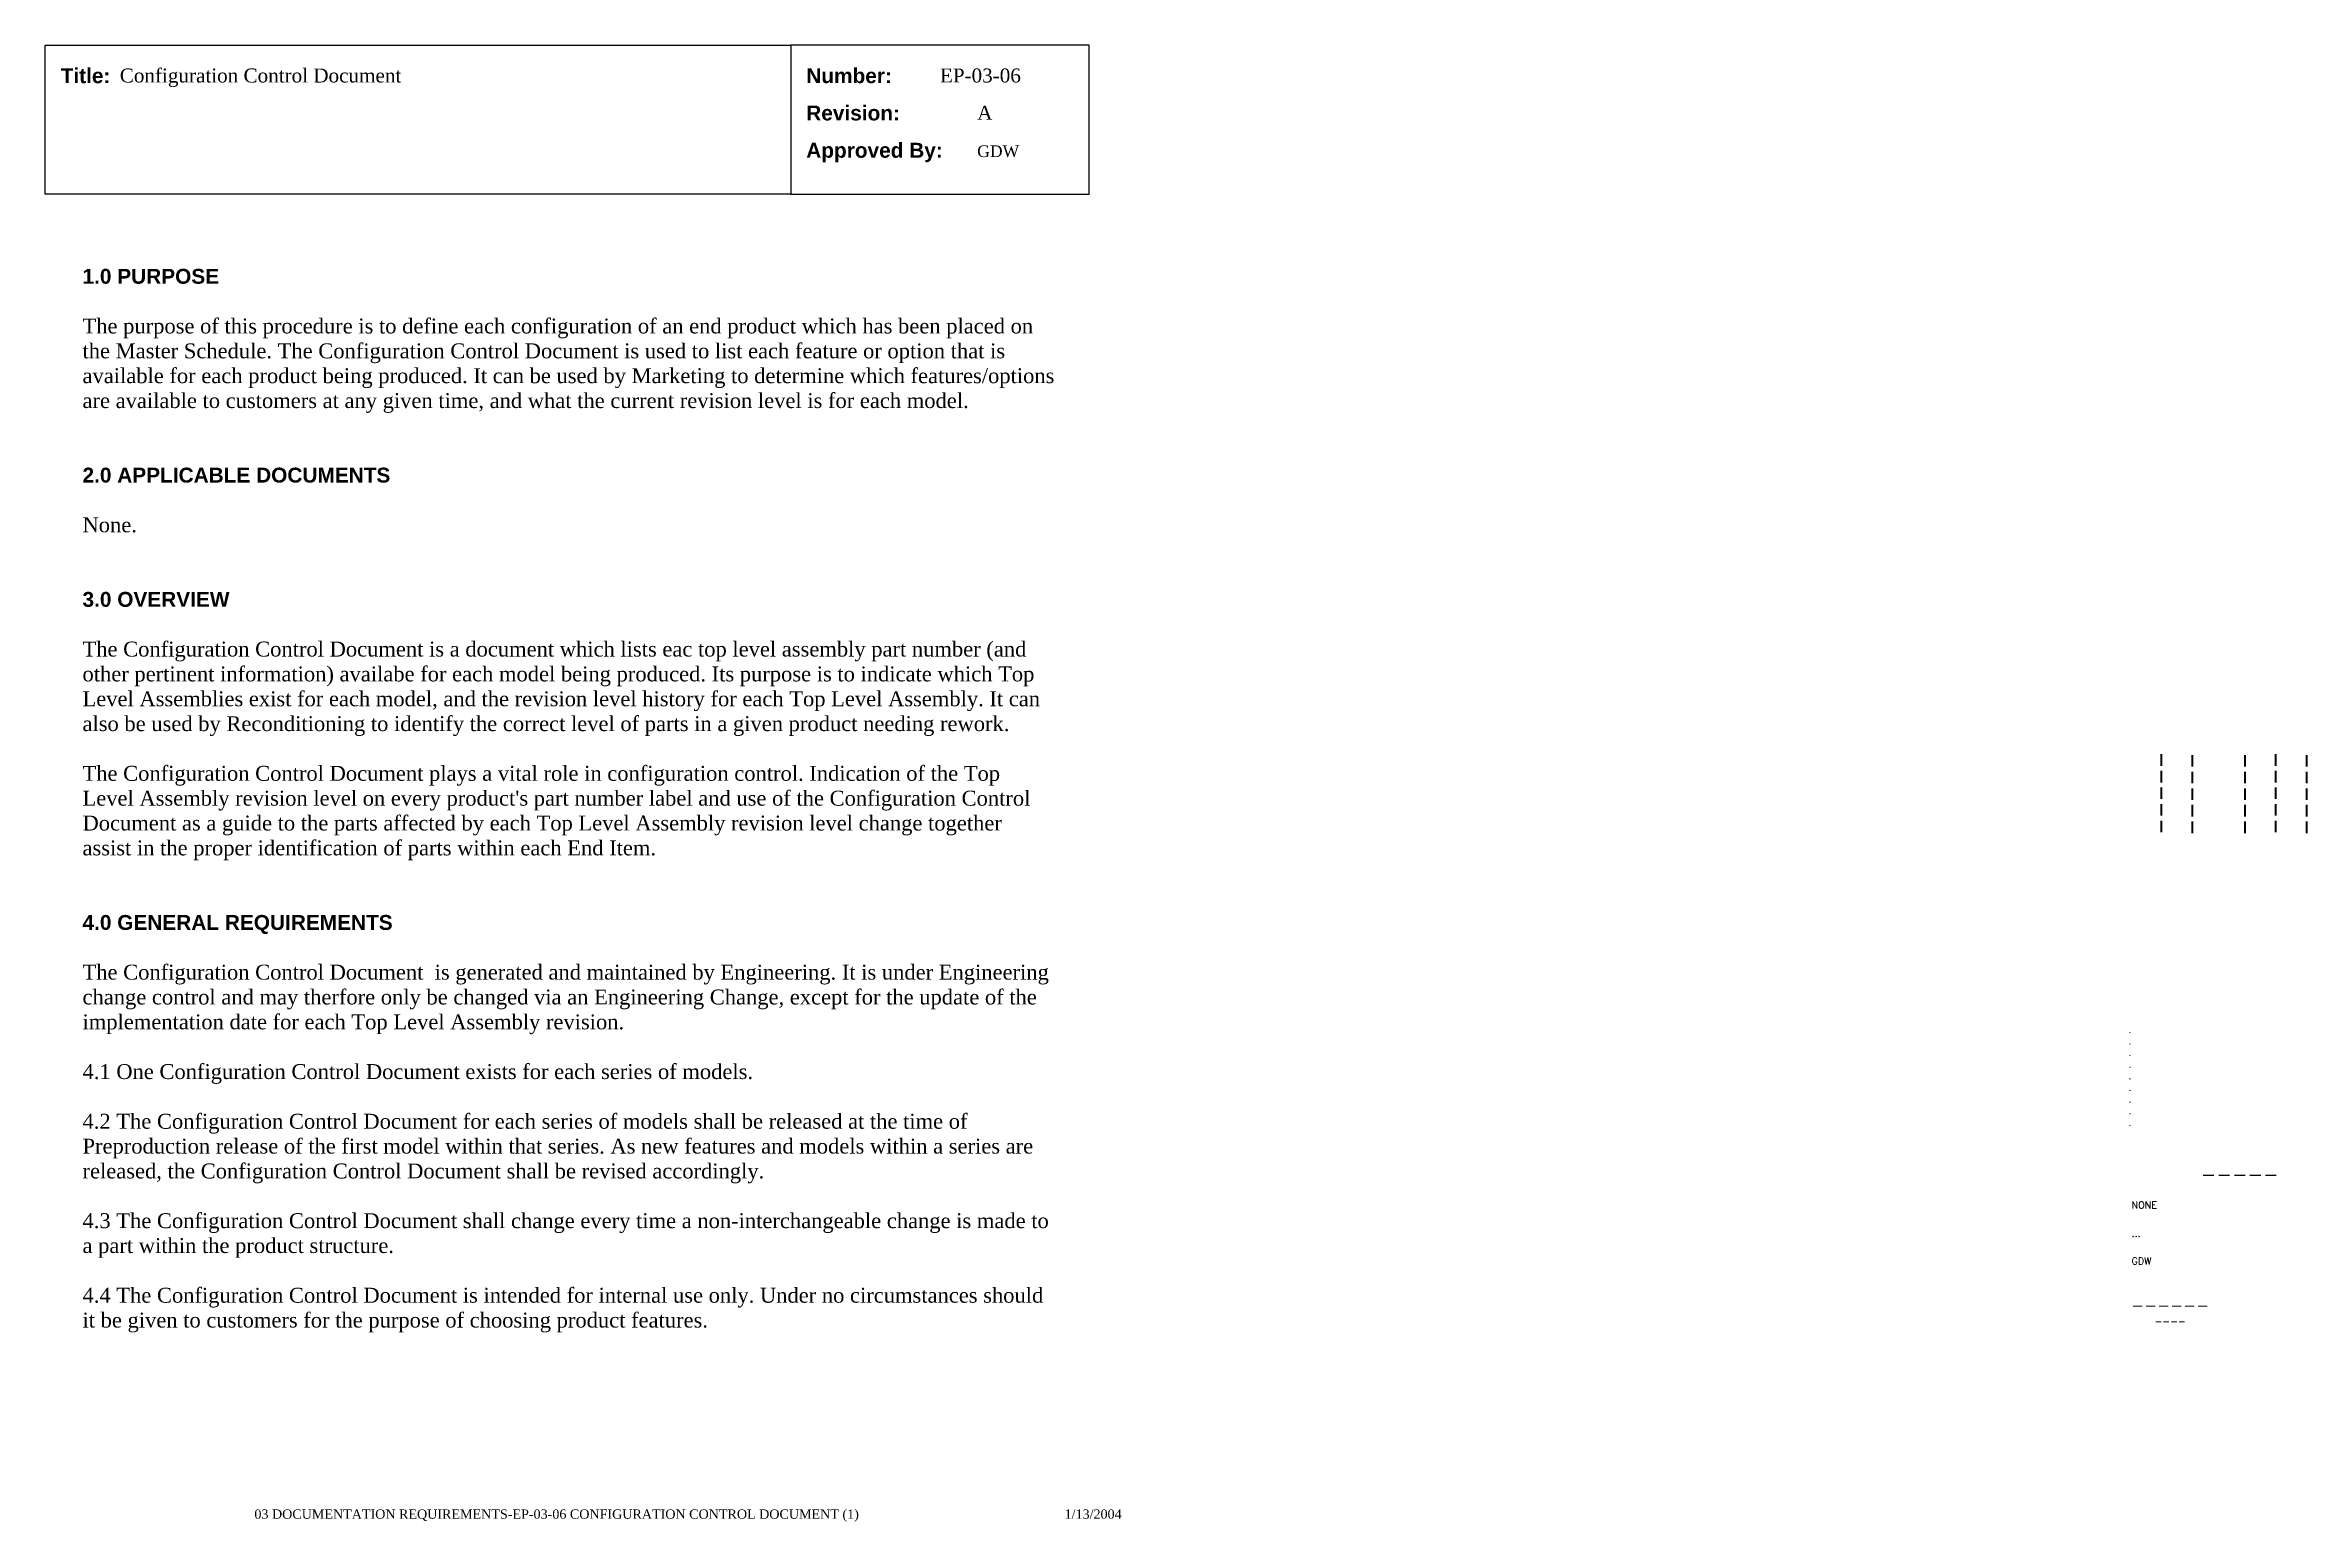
# Paper-space layout 'EP-03-06 Configuration Control Document (1)' of a CAD drawing. Header units: inches. Extents: x 1 to 31.3, y 0.2 to 20.
import ezdxf
from ezdxf.enums import TextEntityAlignment as Align

# ---------------------------------------------------------------- set-up
doc = ezdxf.new("R2010")
doc.units = ezdxf.units.IN
doc.header["$MEASUREMENT"] = 0
doc.layers.add('TitleBlock_Attributes', color=40, linetype='Continuous', plot=False)
doc.layers.add('TitleBlock_Atts_Print', color=1, linetype='Continuous')
doc.styles.get("Standard").update_dxf_attribs({"font": 'simplex.shx'})
doc.styles.add('style1', font='TIMES.TTF')
doc.styles.add('styleAtt', font='TIMES.TTF')
doc.styles.add('TBBIGTEXT', font='complex.shx')

# ---------------------------------------------------------------- blocks, each defined once
blk = doc.blocks.new('Test1')
at = {"layer": 'TitleBlock_Attributes', "style": 'TBBIGTEXT', "width": 0.8}
for tag, p, height in [('SideLine1', (29.492, 9.408), 0.25), ('SideLine2', (29.906, 9.396), 0.25), ('SideLine3', (30.612, 9.396), 0.25), ('SideLine4', (31.026, 9.408), 0.25), ('SideLine5', (31.44, 9.396), 0.25), ('File-Layout', (28.803, 3.641), 0.125)]:
    blk.add_attdef(tag, p, '', height=height, rotation=90, dxfattribs=at)
at = {"layer": 'TitleBlock_Attributes'}
for tag, p, height in [('REV1', (28.947, 6.754), 0.0625), ('REV2', (28.947, 6.598), 0.0625), ('REV3', (28.947, 6.442), 0.0625), ('REV4', (28.947, 6.286), 0.0625), ('REV5', (28.947, 6.13), 0.0625), ('REV6', (28.947, 5.974), 0.0625), ('REV7', (28.947, 5.818), 0.0625), ('REV8', (28.947, 5.662), 0.0625), ('REV9', (28.947, 5.506), 0.0625), ('SCALE', (28.983, 4.394), 0.0938), ('INCHARGE', (28.983, 4.016), 0.0938), ('DRW', (28.983, 3.641), 0.0938)]:
    blk.add_attdef(tag, p, '', height=height, dxfattribs=at)
at = {"layer": 'TitleBlock_Attributes', "style": 'TBBIGTEXT'}
for tag, height, p in [('PROJNUM', 0.188, (30.434, 4.761)), ('DWG_NUM', 0.156, (31.168, 4.127)), ('CUSTOMER', 0.156, (29.501, 3.017)), ('LOCATION', 0.0938, (29.501, 2.835)), ('DESC_1', 0.188, (29.501, 2.412)), ('DESC_2', 0.188, (29.501, 2.1)), ('DESC_3', 0.188, (29.501, 1.787))]:
    blk.add_attdef(tag, text='', height=height, dxfattribs=at).set_placement(p, align=Align.CENTER)
at = {"layer": 'TitleBlock_Attributes'}
blk.add_attdef('DRW_DATE', text='', height=0.0938, dxfattribs=at).set_placement((31.149, 3.648), align=Align.CENTER)

psp = doc.layouts.new('EP-03-06 Configuration Control Document (1)')

# ---------------------------------------------------------------- linework, layer by layer
for points in [[(1, 20), (11, 20), (11, 18), (1, 18)], [(11, 18), (15, 18), (15, 20), (11, 20)]]:
    psp.add_lwpolyline(points, close=True)

# ---------------------------------------------------------------- block references
ref = psp.add_blockref('Test1', (0, 0))
ref.add_attrib('CUSTOMER', '------', dxfattribs={"layer": 'TitleBlock_Attributes', "height": 0.1562, "style": 'TBBIGTEXT'}).set_placement((29.501, 3.017), align=Align.CENTER)
ref.add_attrib('LOCATION', '----', dxfattribs={"layer": 'TitleBlock_Attributes', "height": 0.0938, "style": 'TBBIGTEXT'}).set_placement((29.501, 2.835), align=Align.CENTER)
ref.add_attrib('DESC_1', 'Configuration Control Document', (2, 19.5), dxfattribs={"layer": 'TitleBlock_Atts_Print', "height": 0.1875, "style": 'styleAtt'})
ref.add_attrib('DESC_2', 'EP-03-06', (13, 19.5), dxfattribs={"layer": 'TitleBlock_Atts_Print', "height": 0.1875, "style": 'styleAtt'})
ref.add_attrib('DESC_3', 'A', (13.5, 19), dxfattribs={"layer": 'TitleBlock_Atts_Print', "height": 0.188, "style": 'styleAtt'})
ref.add_attrib('PROJNUM', '-----', dxfattribs={"layer": 'TitleBlock_Attributes', "height": 0.1875, "style": 'TBBIGTEXT'}).set_placement((30.434, 4.761), align=Align.CENTER)
ref.add_attrib('DWG_NUM', 'GDW', (13.5, 18.5), dxfattribs={"layer": 'TitleBlock_Atts_Print', "height": 0.1562, "style": 'styleAtt'})
ref.add_attrib('DRW_DATE', '1/13/2004', dxfattribs={"layer": 'TitleBlock_Atts_Print', "height": 0.125, "style": 'styleAtt'}).set_placement((15.055, 0.232), align=Align.CENTER)
ref.add_attrib('DRW', 'GDW', (28.983, 3.641), dxfattribs={"layer": 'TitleBlock_Attributes', "height": 0.0938})
ref.add_attrib('INCHARGE', '...', (28.983, 4.016), dxfattribs={"layer": 'TitleBlock_Attributes', "height": 0.0938})
ref.add_attrib('SCALE', 'NONE', (28.983, 4.394), dxfattribs={"layer": 'TitleBlock_Attributes', "height": 0.0938})
ref.add_attrib('REV1', '.', (28.947, 6.754), dxfattribs={"layer": 'TitleBlock_Attributes', "height": 0.0625})
ref.add_attrib('REV2', '.', (28.947, 6.598), dxfattribs={"layer": 'TitleBlock_Attributes', "height": 0.0625})
ref.add_attrib('REV3', '.', (28.947, 6.442), dxfattribs={"layer": 'TitleBlock_Attributes', "height": 0.0625})
ref.add_attrib('REV4', '.', (28.947, 6.286), dxfattribs={"layer": 'TitleBlock_Attributes', "height": 0.0625})
ref.add_attrib('REV5', '.', (28.947, 6.13), dxfattribs={"layer": 'TitleBlock_Attributes', "height": 0.0625})
ref.add_attrib('REV6', '.', (28.947, 5.974), dxfattribs={"layer": 'TitleBlock_Attributes', "height": 0.0625})
ref.add_attrib('REV7', '.', (28.947, 5.818), dxfattribs={"layer": 'TitleBlock_Attributes', "height": 0.0625})
ref.add_attrib('REV8', '.', (28.947, 5.662), dxfattribs={"layer": 'TitleBlock_Attributes', "height": 0.0625})
ref.add_attrib('REV9', '.', (28.947, 5.506), dxfattribs={"layer": 'TitleBlock_Attributes', "height": 0.0625})
ref.add_attrib('SideLine1', '-----', (29.492, 9.408), dxfattribs={"layer": 'TitleBlock_Attributes', "height": 0.25, "rotation": 90, "style": 'TBBIGTEXT', "width": 0.8})
ref.add_attrib('SideLine2', '-----', (29.906, 9.396), dxfattribs={"layer": 'TitleBlock_Attributes', "height": 0.25, "rotation": 90, "style": 'TBBIGTEXT', "width": 0.8})
ref.add_attrib('SideLine3', '-----', (30.612, 9.396), dxfattribs={"layer": 'TitleBlock_Attributes', "height": 0.25, "rotation": 90, "style": 'TBBIGTEXT', "width": 0.8})
ref.add_attrib('SideLine4', '-----', (31.026, 9.408), dxfattribs={"layer": 'TitleBlock_Attributes', "height": 0.25, "rotation": 90, "style": 'TBBIGTEXT', "width": 0.8})
ref.add_attrib('SideLine5', '-----', (31.44, 9.396), dxfattribs={"layer": 'TitleBlock_Attributes', "height": 0.25, "rotation": 90, "style": 'TBBIGTEXT', "width": 0.8})
ref.add_attrib('File-Layout', '03 DOCUMENTATION REQUIREMENTS-EP-03-06 CONFIGURATION CONTROL DOCUMENT (1)', dxfattribs={"layer": 'TitleBlock_Atts_Print', "height": 0.125, "style": 'styleAtt'}).set_placement((7.859, 0.232), align=Align.CENTER)

# ---------------------------------------------------------------- texts
at = {"color": 5, "char_height": 0.2, "width": 2, "attachment_point": 1, "line_spacing_factor": 1.5, "style": 'style1'}
for s, insert in [('{\\fArial|b1|i0|c0|p34;Title:}', (1.207, 19.691)), ('{\\fArial|b1|i0|c0|p34;Number:\\PRevision:\\PApproved By:}', (11.207, 19.691))]:
    psp.add_mtext(s, dxfattribs=dict(at, insert=insert))
at = {"color": 5, "insert": (1.5, 17), "char_height": 0.2, "width": 13, "attachment_point": 1, "style": 'style1'}
psp.add_mtext("{\\fArial|b1|i0|c0|p34;1.0 PURPOSE\\P\\P}The purpose of this procedure is to define each configuration of an end product which has been placed on the Master Schedule. The Configuration Control Document is used to list each feature or option that is available for each product being produced. It can be used by Marketing to determine which features/options are available to customers at any given time, and what the current revision level is for each model.\\P\\P\\P{\\fArial|b1|i0|c0|p34;2.0 APPLICABLE DOCUMENTS\\P\\P}None.\\P\\P\\P{\\fArial|b1|i0|c0|p34;3.0 OVERVIEW\\P\\P}The Configuration Control Document is a document which lists eac top level assembly part number (and other pertinent information) availabe for each model being produced. Its purpose is to indicate which Top Level Assemblies exist for each model, and the revision level history for each Top Level Assembly. It can also be used by Reconditioning to identify the correct level of parts in a given product needing rework.\\P\\PThe Configuration Control Document plays a vital role in configuration control. Indication of the Top Level Assembly revision level on every product's part number label and use of the Configuration Control Document as a guide to the parts affected by each Top Level Assembly revision level change together assist in the proper identification of parts within each End Item.\\P\\P\\P{\\fArial|b1|i0|c0|p34;4.0 GENERAL REQUIREMENTS\\P\\P}The Configuration Control Document  is generated and maintained by Engineering. It is under Engineering change control and may therfore only be changed via an Engineering Change, except for the update of the implementation date for each Top Level Assembly revision.\\P\\P4.1 One Configuration Control Document exists for each series of models.\\P\\P4.2 The Configuration Control Document for each series of models shall be released at the time of Preproduction release of the first model within that series. As new features and models within a series are released, the Configuration Control Document shall be revised accordingly.\\P\\P4.3 The Configuration Control Document shall change every time a non-interchangeable change is made to a part within the product structure.\\P\\P4.4 The Configuration Control Document is intended for internal use only. Under no circumstances should it be given to customers for the purpose of choosing product features.", dxfattribs=at)

doc.saveas('drawing.dxf')
